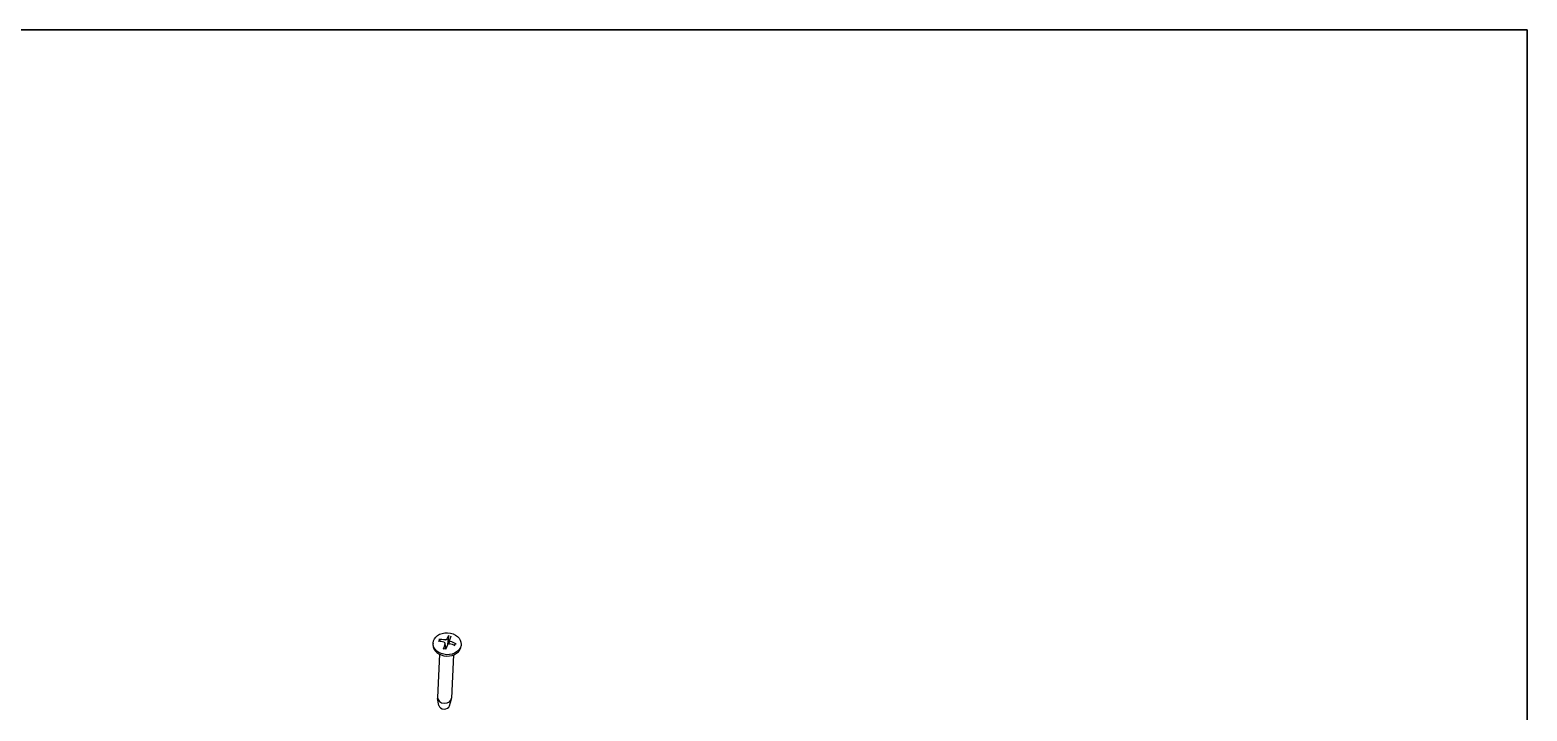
# Model space of a CAD drawing. Header units: millimetres. Extents: x 22 to 621, y 9 to 437.
# Drawn here: x 413.4 to 621, y 342.1 to 436.5 of the extents above; entities that cross this region are included whole.
import ezdxf

# ---------------------------------------------------------------- set-up
doc = ezdxf.new("R2010")
doc.units = ezdxf.units.MM
doc.header["$LTSCALE"] = 1.5
doc.layers.add('Border (ISO)', color=7, linetype='Continuous', lineweight=35)
doc.layers.add('Visible (ISO)', color=7, linetype='Continuous', lineweight=25)

# ---------------------------------------------------------------- blocks, each defined once
blk = doc.blocks.new('図面枠 既定の図面枠')
at = {"layer": 'Border (ISO)', "flags": 128}
blk.add_lwpolyline([(15, 6), (15, 291), (414, 291), (414, 6), (15, 6)], dxfattribs=at)

msp = doc.modelspace()

# ---------------------------------------------------------------- linework, layer by layer
at = {"layer": 'Visible (ISO)'}
for p, q in [((469.273, 351.507), (469.265, 351.319)), ((470.306, 351.727), (470.176, 351.975)), ((470.916, 351.5), (470.992, 350.678)), ((471.417, 352.455), (471.29, 351.338)), ((471.552, 351.9), (471.465, 351.433)), ((472.38, 351.394), (472.208, 351.211)), ((473.169, 351.328), (473.161, 351.14)), ((470.178, 349.962), (469.903, 343.974)), ((472.126, 349.873), (471.851, 343.884)), ((470.085, 342.872), (469.912, 343.841)), ((471.568, 342.804), (471.83, 343.753))]:
    msp.add_line(p, q, dxfattribs=at)
at = {"layer": 'Visible (ISO)', "flags": 128}
for points in [[(470.095, 352.019), (470.099, 352.019), (470.103, 352.018), (470.108, 352.018), (470.112, 352.017), (470.115, 352.016), (470.119, 352.015), (470.123, 352.014), (470.127, 352.013), (470.131, 352.011), (470.135, 352.01), (470.139, 352.008), (470.143, 352.006), (470.146, 352.004), (470.15, 352.002), (470.153, 352), (470.156, 351.997), (470.159, 351.994), (470.162, 351.992), (470.165, 351.989), (470.167, 351.987), (470.17, 351.984), (470.172, 351.981), (470.174, 351.978), (470.176, 351.975)], [(470.797, 351.622), (470.807, 351.619), (470.817, 351.615), (470.827, 351.612), (470.837, 351.607), (470.846, 351.602), (470.854, 351.597), (470.863, 351.591), (470.87, 351.585), (470.878, 351.578), (470.884, 351.571), (470.89, 351.564), (470.896, 351.556), (470.9, 351.548), (470.904, 351.54), (470.908, 351.532), (470.911, 351.523), (470.913, 351.515), (470.915, 351.506), (470.916, 351.496), (470.916, 351.487), (470.916, 351.478), (470.915, 351.469), (470.913, 351.46), (470.91, 351.451)], [(471.144, 352.024), (471.14, 352.017), (471.135, 352.01), (471.13, 352.003), (471.124, 351.996), (471.117, 351.989), (471.11, 351.983), (471.103, 351.977), (471.094, 351.971), (471.086, 351.966), (471.077, 351.961), (471.067, 351.957), (471.058, 351.953), (471.048, 351.949), (471.038, 351.946), (471.027, 351.944), (471.017, 351.941), (471.006, 351.939), (470.994, 351.938), (470.983, 351.937), (470.972, 351.937), (470.96, 351.937), (470.949, 351.938), (470.938, 351.939), (470.927, 351.94)], [(471.168, 350.993), (471.162, 350.985), (471.156, 350.977), (471.149, 350.97), (471.142, 350.963), (471.135, 350.956), (471.128, 350.95), (471.12, 350.944), (471.112, 350.938), (471.104, 350.933), (471.096, 350.928), (471.088, 350.924), (471.08, 350.92), (471.071, 350.917), (471.063, 350.914), (471.054, 350.912), (471.045, 350.91), (471.036, 350.909), (471.027, 350.908), (471.017, 350.907), (471.008, 350.907), (470.999, 350.907), (470.989, 350.908), (470.98, 350.909), (470.971, 350.91)], [(471.29, 351.338), (471.287, 351.326), (471.284, 351.315), (471.281, 351.305), (471.278, 351.295), (471.275, 351.285), (471.272, 351.275), (471.269, 351.266), (471.266, 351.257), (471.264, 351.248), (471.261, 351.239), (471.259, 351.231), (471.256, 351.223), (471.254, 351.215), (471.252, 351.207), (471.25, 351.199), (471.248, 351.192), (471.245, 351.185), (471.243, 351.178), (471.241, 351.171), (471.239, 351.165), (471.238, 351.158), (471.236, 351.152), (471.234, 351.146), (471.232, 351.14)], [(471.323, 351.342), (471.327, 351.35), (471.331, 351.358), (471.337, 351.366), (471.343, 351.374), (471.35, 351.382), (471.357, 351.389), (471.365, 351.395), (471.373, 351.401), (471.382, 351.407), (471.391, 351.412), (471.4, 351.417), (471.409, 351.421), (471.419, 351.424), (471.429, 351.427), (471.44, 351.429), (471.45, 351.431), (471.461, 351.433), (471.473, 351.434), (471.484, 351.434), (471.495, 351.433), (471.506, 351.432), (471.518, 351.431), (471.529, 351.429), (471.539, 351.426)], [(471.417, 352.455), (471.418, 352.459), (471.418, 352.463), (471.419, 352.467), (471.42, 352.471), (471.421, 352.475), (471.421, 352.479), (471.422, 352.483), (471.423, 352.487), (471.424, 352.491), (471.425, 352.496), (471.427, 352.5), (471.428, 352.503), (471.429, 352.507), (471.43, 352.511), (471.432, 352.514), (471.433, 352.518), (471.434, 352.522), (471.436, 352.525), (471.437, 352.528), (471.439, 352.531), (471.44, 352.534), (471.442, 352.536), (471.443, 352.539), (471.445, 352.541)], [(471.669, 351.745), (471.659, 351.748), (471.65, 351.753), (471.64, 351.758), (471.63, 351.763), (471.621, 351.769), (471.613, 351.775), (471.604, 351.781), (471.597, 351.788), (471.589, 351.795), (471.583, 351.803), (471.577, 351.81), (471.571, 351.818), (471.567, 351.825), (471.563, 351.833), (471.559, 351.841), (471.556, 351.849), (471.554, 351.858), (471.552, 351.866), (471.551, 351.875), (471.551, 351.883), (471.551, 351.891), (471.552, 351.9), (471.554, 351.908), (471.557, 351.915)], [(472.38, 351.394), (472.382, 351.396), (472.384, 351.398), (472.387, 351.399), (472.389, 351.401), (472.392, 351.402), (472.395, 351.403), (472.398, 351.404), (472.401, 351.405), (472.405, 351.406), (472.408, 351.406), (472.412, 351.407), (472.415, 351.407), (472.419, 351.407), (472.423, 351.407), (472.427, 351.406), (472.431, 351.406), (472.435, 351.405), (472.439, 351.404), (472.443, 351.403), (472.446, 351.402), (472.45, 351.4), (472.454, 351.399), (472.458, 351.397), (472.462, 351.395)], [(470.698, 350.713), (470.699, 350.716), (470.7, 350.719), (470.701, 350.722), (470.702, 350.725), (470.703, 350.728), (470.704, 350.731), (470.705, 350.733), (470.705, 350.736), (470.706, 350.738), (470.707, 350.741), (470.708, 350.743), (470.709, 350.745), (470.71, 350.746), (470.711, 350.748), (470.712, 350.749), (470.713, 350.751), (470.714, 350.752), (470.715, 350.753), (470.716, 350.753), (470.717, 350.754), (470.718, 350.754), (470.718, 350.755), (470.719, 350.754), (470.72, 350.754)], [(471.031, 350.672), (470.872, 350.705), (470.72, 350.754)]]:
    msp.add_lwpolyline(points, dxfattribs=at)
at = {"layer": 'Visible (ISO)'}
msp.add_ellipse((471.221, 351.418), major_axis=(-1.948, 0.09), ratio=0.7776679, dxfattribs=at)
for centre, major_axis, ratio, start_param, end_param in [((471.213, 351.229), (1.948, -0.09), 0.7776679, 3.1415927, 6.2831853), ((471.158, 348.994), (4.114, -1.818), 0.5279804, 1.8855714, 2.0788407), ((471.064, 348.762), (-4.217, 1.562), 0.6781263, 4.9897723, 5.1830416), ((471.257, 348.845), (-0.751, -4.434), 0.2081552, 4.1199183, 4.3131876), ((470.957, 348.924), (1.527, 4.23), 0.1253594, 1.0082597, 1.201529), ((471.252, 348.835), (-1.06, -4.371), 0.2609158, 3.7665676, 3.9598369), ((471.196, 350.866), (0.615, -0.028), 0.7776679, 1.4057515, 1.452302), ((471.145, 348.997), (4.276, -1.393), 0.5425698, 1.4616197, 1.654889), ((470.952, 348.914), (1.23, 4.326), 0.0725987, 0.631572, 0.8248413), ((471.051, 348.765), (-4.011, 2.033), 0.6635368, 4.6967974, 4.8900667), ((470.877, 343.929), (0.974, -0.045), 0.7776679, 3.1415927, 6.2831853), ((470.832, 342.94), (-0.753, 0.035), 0.7776679, 0.1746549, 2.9669378)]:
    msp.add_ellipse(centre, major_axis=major_axis, ratio=ratio, start_param=start_param, end_param=end_param, dxfattribs=at)

# ---------------------------------------------------------------- block references
at = {"xscale": 1.5, "yscale": 1.5, "zscale": 1.5}
msp.add_blockref('図面枠 既定の図面枠', (0, 0), dxfattribs=at)

doc.saveas('drawing.dxf')
